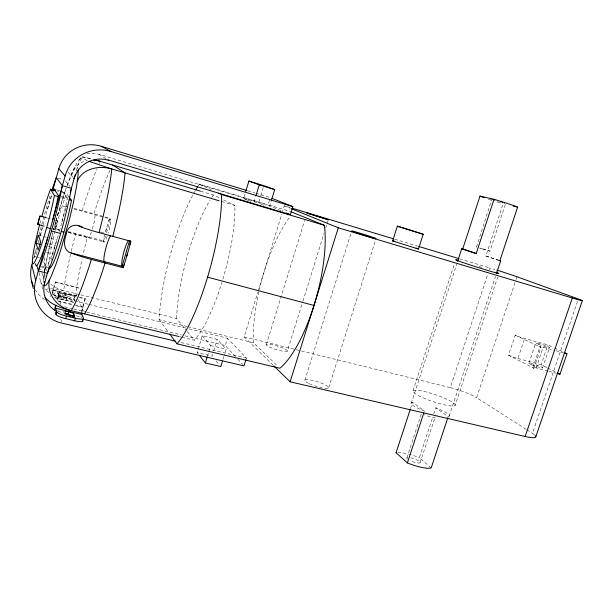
<?xml version="1.0" encoding="UTF-8"?>
<svg xmlns="http://www.w3.org/2000/svg" width="613" height="613" viewBox="0 0 613 613"><rect width="100%" height="100%" fill="white"/><g stroke="black" fill="none" stroke-linecap="round" stroke-linejoin="round"><path stroke-width="0.46" stroke-dasharray="3.06 2.3" d="M43.178 282.8L45.017 268.279L49.155 248.035A63.193 6.536 -74.9 0 1 53.07 231.76M43.669 277.62L43.944 275.574M44.059 274.616L44.236 273.329M44.864 270.754L46.68 259.927M44.328 272.846L44.849 269.299L44.588 270.946A25.685 17.8 7.2 0 1 45.316 267.743M44.588 270.946L45.017 268.279M46.649 259.483L52.695 233.17M53.507 230.09L53.936 228.419M53.852 228.703L55.768 221.446M56.005 220.527L58.794 210.933M105.428 236.419L103.858 241.882L103.045 240.802L103.789 238.013A85.774 13.517 -74.9 0 1 108.716 220.872L109.551 218.174L82.234 210.581A24.98 2.214 16.1 0 0 73.637 208.351M54.825 225.078L55.729 221.745C54.373 224.94 54.932 230.09 59.392 229.898A24.918 2.781 15.8 0 1 59.821 229.967M55.959 220.918L66.058 188.229M33.646 258.517L34.259 256.326A61.208 5.54 -74.9 0 1 35.822 248.909M34.52 255.414L36.565 248.119M38.351 241.729L38.864 239.905M39.891 236.258L42.964 225.308M47.53 209.002L51.668 194.252M51.017 260.563L56.894 239.744M61.875 222.128L66.786 204.734M76.341 170.82L77.353 167.219A26.581 25.976 25.6 0 1 82.219 157.947L81.613 157.319A120.217 4.705 17.1 0 1 81.606 157.104L84.042 157.089L91.237 158.744M52.128 293.068A5.831 0.644 -75.3 0 0 53.208 289.826L55.461 281.873L80.326 288.125M52.044 294.393A8.329 0.927 -75.3 0 0 53.362 290.309L55.461 281.873M52.235 292.83A8.429 1.433 14.8 0 1 57.224 293.727L57.875 291.42A8.429 1.41 14.9 0 0 51.323 290.462M60.848 304.385L57.906 295.734L58.587 293.275M75.437 296.179L59.078 292.163L56.703 300.516L73.062 304.485M59.078 292.163L56.879 301.052L71.644 304.63M59.132 295.022L58.465 297.366A4.245 0.728 14.9 0 0 62.855 299.198A4.245 0.728 14.9 0 0 66.648 299.366L66.035 297.719L66.694 295.397A4.214 0.705 14.9 0 0 62.334 293.604A4.214 0.705 14.9 0 0 58.564 293.405L59.132 295.022A4.245 0.72 14.9 0 0 63.522 296.845A4.245 0.72 14.9 0 0 67.315 297.029L66.641 299.496M57.906 295.734A4.214 0.713 14.9 0 1 61.675 295.918L62.342 293.604M62.855 299.198L63.53 296.845M74.702 301.144L73.943 299.282A8.383 1.425 14.9 0 0 65.277 295.696L65.928 293.397A8.39 1.402 15 0 1 74.602 296.976L75.368 298.815M64.219 314.101L64.587 312.837M73.943 299.282L74.602 296.976M105.888 230.434L106.493 228.327M81.613 311.665A8.804 1.264 -75.5 0 1 82.786 306.845L85.161 298.569L80.311 297.382M82.012 311.871A6.168 0.889 -75.5 0 1 83.023 307.389L85.161 298.569M106.478 232.771L110.409 219.109L109.551 218.174M198.367 354.069L197.194 352.59L202.282 335.725L217.209 339.341L226.113 349.165L224.166 355.571M246.725 199.876L243.645 198.505L244.955 194.145M207.485 355.961L208.543 352.46M208.811 351.586L210.665 345.464L202.282 335.725M254.058 202.091L255.705 196.658M212.657 354.337L212.121 356.107L197.194 352.59M213.73 350.812L217.209 339.341M262.456 204.681L258.548 202.987L260.487 196.597M260.763 195.685L263.253 187.478M235.446 356.605L225.293 345.525L227.507 338.246L187.203 328.407M280.915 210.673L268.004 205.148L269.781 199.309M223.048 359.233L223.883 356.482M269.49 206.727L271.138 201.325M59.507 208.642L60.48 205.478A63.185 6.536 -74.9 0 1 65.307 190.727L66.25 188.068M273.229 365.279L244.181 336.882L257.828 292.286M258.104 291.374L281.781 214.021M282.064 213.109L284.294 205.83L290.685 207.761M245.836 359.8L246.365 358.061L227.507 338.246M57.423 215.492C58.473 211.546 60.725 205.409 65.936 206.727M266.341 344.544L304.692 220.351M287.344 351.157A11.019 1.824 17.1 0 0 272.272 344.79A11.019 1.824 17.1 0 0 270.877 347.663A11.019 1.824 17.1 0 0 287.344 351.157L302.692 301.872M302.975 300.96L324.001 233.423M325.702 227.944L328.261 219.73M304.807 380.236L351.716 230.986M328.706 387.761L376.014 238.603M413.039 390.642L454.317 264.264M411.208 403.377L456.716 264.18M410.503 408.633L412.58 402.297A20.099 3.525 18.8 0 0 424.411 411.116L412.58 402.297M406.902 457.85L421.767 412.58M476.493 247.031L491.457 200.374M431.184 467.911L419.353 457.712L432.717 417.185M433.751 414.051L435.82 407.783L448.172 416.664A20.099 3.525 18.8 0 0 435.82 407.783M498.974 260.487L485.879 255.996L503.097 203.784M420.081 462.685L435.054 417.307M505.265 204.573L489.871 251.223L479.711 247.966M296.171 349.678L450.279 387.615L487.741 274.302M489.243 269.774L489.841 267.958A21.103 0.513 17.6 0 1 494.929 269.521M449.145 416.204L495.503 276.402M455.114 405.431A22.359 3.655 18.7 0 0 425.345 391.738A22.359 3.655 18.7 0 0 421.598 397.132A22.359 3.655 18.7 0 0 455.114 405.431L497.702 277.099M526.046 429.284L476.6 397.707L515.778 280.379M516.085 279.482L516.981 276.769M548.053 371.08L536.145 367.93A7.555 0.774 18.8 0 0 533.877 368.29L508.522 355.157L515.226 335.196A7.18 0.559 18.3 0 0 524.628 338.483L547.838 344.889L553.654 347.586M508.522 355.157A7.164 0.705 18.6 0 0 517.878 358.521L524.628 338.483M528.973 363.065L535.816 342.843M532.981 367.379L540.03 346.59M533.877 368.29L540.972 347.387A7.578 0.613 18.5 0 1 543.172 347.226L555.064 350.49M536.145 367.93L543.172 347.226M546.842 367.601L541.103 364.704L547.838 344.889M542.536 367.953L549.447 347.617M534.927 435.245A23.493 3.847 19.6 0 0 532.429 433.353L578.312 298.983M67.078 185.371C70.809 175.479 74.365 165.066 81.606 157.104M67.177 185.524L73.384 171.127A61.867 6.391 -74.9 0 1 77.353 167.242A61.859 6.383 -74.9 0 1 77.966 168.675M79.023 160.131L81.698 157.012L79.866 159.135M45.224 289.727L48.281 288.861M82.142 156.913L91.628 158.851M476.155 246.909L476.669 247.047M50.473 288.731L60.649 289.926L79.905 294.623M181.034 342.514L246.365 358.061M210.665 345.464L226.113 349.165M58.22 311.511L63.17 312.699M76.303 315.833L81.192 316.998A8.804 1.264 -75.5 0 1 81.069 315.71M64.74 306.837L72.893 308.799M73.821 309.021L85.82 311.917M86.74 312.14L181.563 334.989M184.988 335.809L225.293 345.525M178.506 336.422L181.295 337.089M181.915 337.234L194.321 340.215A82.931 20.26 -74.9 0 0 221.914 282.386M55.27 297.734L73.775 302.24M54.396 297.657L74.548 302.561M74.686 304.876L82.786 306.845M76.533 305.818L83.023 307.389M57.224 293.727L65.277 295.696M195.248 190.635A91.437 20.949 -74.9 0 0 159.181 319.672L186.927 326.461M187.854 326.683L253.506 342.759L278.087 366.49M52.825 294.608L74.441 299.887M53.193 294.792L75.177 300.163M88.042 304.209L58.319 296.96A25.493 24.336 -4.2 0 1 53.952 295.474M88.962 304.431L186.344 328.2M80.717 294.83L176.636 318.499L186.199 330.238M53.208 289.826L76.502 295.558M244.181 336.882L295.236 349.448M53.362 290.309L76.717 296.056M59.262 292.677L75.66 296.707M78.916 297.504L85.406 299.098M55.622 282.34L78.977 288.156M41.37 266.05L49.699 268.165M41.416 266.992L44.918 267.881M35.937 256.755L34.259 256.326L34.726 257.981M36.772 256.977L39.286 257.621M46.603 252.372L53.086 254.05M48.994 243.897L55.477 245.598M48.527 246.556L54.749 248.181M38.374 235.147L42.818 236.319M43.707 236.557L46.373 237.262M50.818 238.442L57.04 240.089M548.964 371.325L556.298 373.256M517.878 358.521L541.103 364.704M57.591 229.523L59.407 230.013M68.495 232.45L88.479 237.806M53.155 229.27L59.607 231.001M68.15 231.568A24.918 2.781 15.8 0 1 75.728 233.453L103.045 240.802M68.196 232.304L104.149 242.012M53.423 228.664L55.262 229.162M47.393 218.006L52.021 219.262M55.668 220.259L57.538 220.764A4.352 0.429 -74.9 0 1 56.135 227.277A4.352 0.429 -74.9 0 1 55.484 226.833A4.352 0.429 -74.9 0 1 57.538 220.764M100.532 232.036L104.156 233.024M555.983 350.743L563.301 352.751M73.828 208.949L110.409 219.109M61.905 197.654L67.215 199.148M57.576 191.202L58.58 191.486M62.151 192.497L66.602 193.754L68.963 196.949M61.154 196.306L67.307 198.037A44.435 4.398 -74.9 0 1 59.109 232.266M56.733 189.861L60.12 190.819M57.997 178.145L63.024 179.586M221.622 201.524L234.848 205.447A82.931 20.26 -74.9 0 1 222.841 279.321M200.78 191.264L213.431 195.034L219.722 198.091M197.976 186.168A91.437 20.949 -74.9 0 1 199.317 184.153L289.88 211.385M86.77 153.61A25.631 24.964 22.7 0 1 98.885 154.315L268.004 205.148M243.645 198.505L258.548 202.987M394.833 239.239L417.668 246.142M459.696 258.847L489.841 267.958M247.798 190.804L254.878 192.957M255.79 193.233L270.295 197.639M497.656 201.577L498.338 201.792M482.814 248.939L489.879 251.223M482.508 248.97L479.787 248.104M485.879 255.996L498.898 260.272M284.294 205.83L290.485 208.351M87.245 160.568L82.219 157.947M263.115 204.972L263.782 205.263M265.123 205.845L265.797 206.137M247.353 200.152L248.617 200.712M249.889 201.271L250.533 201.554M554.489 347.969L562.803 351.824M199.317 184.153L211.293 189.746M515.226 335.196L540.972 347.387M223.661 200.007L234.848 205.447M547.662 368.015L556.681 372.566M98.885 154.315L105.942 158.683M526.843 429.79L532.429 433.353M68.012 172.038L72.771 177.119M237.821 359.195L242.71 364.528M216.182 360.98L219.079 364.459M65.262 180.751L69.752 186.206M187.317 331.618L194.321 340.215M159.181 319.672L168.629 332.499M67.307 198.037L62.656 191.54A44.435 4.398 -74.9 0 0 62.288 192.474M76.824 295.949L75.82 293.619A86.318 12.183 -74.9 0 1 82.073 258.885M78.364 299.542L83.33 311.105M81.291 317.235L81.59 317.963M66.694 295.397L67.315 297.029M63.162 311.182L63.56 312.354M43.722 261.812L44.259 263.483M45.63 267.682L46.665 270.854M57.837 310.193L58.197 311.32M60.794 319.488L61.568 321.932M50.35 295.772L50.603 296.592M40.711 269.007L40.979 269.919M41.814 272.724L43.845 279.589M40.596 281.198L42.81 289.175M397.852 452.501A19.984 4.559 19.3 0 1 419.353 457.712M500.254 202.934A20.566 0.843 17.1 0 1 495.58 201.485M491.297 200.122A20.566 0.843 17.1 0 1 486.232 198.436M435 416.886A7.065 1.28 18.9 0 1 431.904 417.254A7.065 1.28 18.9 0 1 424.357 414.695M410.702 457.819A7.034 1.601 19.3 0 1 420.127 462.577A7.034 1.601 19.3 0 1 409.936 460.539M407.699 459.206A7.034 1.601 19.3 0 1 407.522 457.559M48.764 265.467A43.477 4.483 -74.9 0 1 66.602 193.754M39.868 223.645A43.738 3.801 -74.9 0 1 40.879 219.883M65.959 206.727A24.98 2.214 16.1 0 1 66.779 206.88M70.564 254.303A86.724 11.157 -74.9 0 0 63.691 290.623A25.685 17.8 7.2 0 1 50.174 283.635M71.269 251.284A86.724 11.157 -74.9 0 1 75.728 233.453M82.234 210.581A86.724 11.157 -74.9 0 1 96.915 169.15M99.429 163.571A86.724 11.157 -74.9 0 1 100.141 162.077M92.379 228.887A11.984 1.571 -74.8 0 0 94.762 214.757L94.011 213.853A86.318 12.183 -74.9 0 1 110.011 170.345M91.383 231.998A11.984 1.571 -74.8 0 1 88.211 237.683L87.506 236.618A86.318 12.183 -74.9 0 0 82.924 255.131M45.224 276.225A25.685 17.8 7.2 0 1 44.757 274.432M71.476 174.981A25.945 21.225 26.9 0 1 86.395 160.736M43.998 279.267A61.875 6.391 -74.9 0 1 44.496 273.513M64.196 314.178A4.567 0.851 14.8 0 1 64.396 313.979M61.675 295.918A4.214 0.713 14.9 0 1 66.035 297.719M49.032 292.6A25.493 24.336 -4.2 0 1 45.883 289.819M42.772 285.781A25.493 24.336 -4.2 0 1 39.332 272.417M176.636 318.499A82.931 20.26 -74.9 0 1 210.029 200.152M211.738 197.47A82.931 20.26 -74.9 0 1 213.431 195.034M108.716 220.872A11.915 1.747 -74.8 0 1 110.685 221.109A11.915 1.747 -74.8 0 1 108.194 233.193M107.183 236.281A11.915 1.747 -74.8 0 1 103.789 238.013M44.603 299.634A33.999 32.443 -4.2 0 1 35.316 289.903M39.117 234.856A61.208 5.54 -74.9 0 1 50.994 192.934M58.158 235.545A44.435 4.398 -74.9 0 1 45.01 256.786M36.489 254.594A44.573 4.03 -74.9 0 1 37.071 251.192M38.749 242.825A44.573 4.03 -74.9 0 1 39.048 241.453M40.496 235.17A44.573 4.03 -74.9 0 1 51.883 195.447M253.506 342.759A87.958 28.65 -74.9 0 1 289.275 217.745M450.279 387.615A20.819 3.134 18.8 0 1 476.6 397.707M478.922 266.479A22.689 0.605 17.6 0 1 483.213 267.866M309.442 383.753A12.528 2.36 17.6 0 0 328.606 387.975A12.528 2.36 17.6 0 0 312.201 380.351A12.528 2.36 17.6 0 0 309.442 383.753M538.498 344.36A7.356 0.582 18.4 0 0 549.562 347.594A7.356 0.582 18.4 0 0 539.8 343.74A7.356 0.582 18.4 0 0 538.498 344.36M531.594 364.743A7.341 0.728 18.7 0 0 542.651 367.915A7.341 0.728 18.7 0 0 532.973 363.877A7.341 0.728 18.7 0 0 531.594 364.743"/><path stroke-width="0.92" d="M43.86 286.064A26.436 25.148 -7.8 0 1 44.289 284.294A61.867 6.391 -74.9 0 0 47.538 283.352L50.963 276.846L55.683 264.946A62.993 6.498 -74.9 0 0 60.986 249.154L69.3 219.806A62.986 6.49 -74.9 0 0 73.56 201.792L76.579 186.298L77.981 175.686A61.859 6.383 -74.9 0 0 78.127 169.916M71.054 252.97A27.784 3.494 15.7 0 0 91.375 259.429L123.205 267.728L124.194 264.609A85.774 13.517 -74.9 0 0 130.017 244.556L130.891 241.277L99.053 232.634A27.869 2.781 16 0 1 78.671 226.174L78.656 226.174M36.09 243.3L38.374 235.147L40.657 241.706L38.267 250.211L36.09 243.3L40.535 244.464M33.34 286.148A33.999 32.443 -4.2 0 1 31.807 265.084L32.727 261.805M52.703 190.566L58.825 168.736A34.182 33.286 22.7 0 1 101.176 146.262L246.955 190.551M245.836 359.8L243.966 365.892L61.967 323.166A36.795 35.033 -7.9 0 1 35.7 280.44L47.822 237.338M52.802 219.661L65.093 175.985A36.933 36.106 20 0 1 110.984 151.526L292.861 206.627L290.378 214.726L107.842 159.855M44.542 283.405L49.484 265.996M70.234 192.444L75.322 174.429M81.881 312.829A6.168 0.889 -75.5 0 0 81.912 314.5L83.521 318.362L82.786 320.898A9.203 1.732 14.8 0 1 74.686 320.783L65.706 318.66A9.256 1.739 14.7 0 1 56.067 314.553L56.794 311.994L55.622 308.201A6.222 0.736 -75.4 0 1 55.921 305.029M65.706 318.66L66.442 316.086A9.256 1.716 14.7 0 1 56.794 311.994M68.281 314.354L69.001 311.841A4.567 0.835 14.8 0 1 73.744 313.841L74.487 315.764L73.997 317.457M70.127 316.637L70.403 315.68A4.605 0.851 14.8 0 0 74.487 315.764M73.116 316.599L73.744 313.841M74.686 320.783L75.422 318.216A9.203 1.709 14.8 0 0 83.521 318.362M127.542 253.453L126.822 255.92M123.205 267.728L122.11 266.264L129.466 240.924M245.744 191.532L248.901 181.065L263.805 185.655L274.701 189.616L271.406 200.42M222.488 361.057L220.818 366.551L205.37 362.957L207.225 356.835M255.981 195.746L259.268 184.873L248.901 181.065M535.433 435.805A23.493 3.847 19.6 0 1 525.142 436.494L290.118 381.799L338.276 227.791L291.374 208.711M392.642 240.924L397.37 226.143L423.208 234.281L418.449 249.054L392.642 240.924L394.734 241.353M457.605 261.452L461.727 248.656L476.194 253.537L494.024 199.286A20.566 0.843 17.1 0 1 517.625 207.133L499.84 260.786L500.668 260.969L499.894 260.625M447.873 417.56L431.184 467.911A19.984 4.559 19.3 0 1 407.392 462.907L396.075 452.746L410.243 409.423M462.738 248.893L479.994 196.114L494.024 199.286M407.392 462.907L423.813 412.932M496.407 273.674L500.622 260.969M525.142 436.494L572.335 298.01A23.846 0.636 17.7 0 0 578.312 298.983L516.981 276.769A21.103 0.513 17.6 0 0 496.829 270.111M535.8 436.755L582.35 300.638M557.209 373.501L559.96 374.229L566.964 353.755L564.473 352.598M46.496 217.768L40.037 216.006L38.611 219.975L37.753 224.458L44.22 226.197M37.776 224.465L40.06 216.014M491.933 199.44L492.354 199.516M423.208 234.281L397.354 226.159M513.089 206.091L517.625 207.133M82.977 319.166L175.862 341.28M66.442 316.086L75.422 318.216M169.74 334.008L176.958 343.816L279.888 368.229A87.958 28.65 -74.9 0 0 324.346 225.308L290.8 211.661M55.622 308.201L81.912 314.5M66.465 313.481L68.112 313.879M178.582 336.437L71.238 310.661C61.974 308.017 51.53 305.274 45.147 297.52M36.818 265.452L38.366 270.954L47.439 273.237A61.009 6.038 -74.9 0 0 71.437 188.252L62.365 185.67L56.327 177.663A61.208 5.54 -74.9 0 0 51.776 190.551M82.778 227.254C75.391 222.963 67.261 225.592 66.112 234.733C63.936 240.779 62.97 250.303 70.625 252.809L122.11 266.264M207.562 277.16L313.994 305.443M46.665 227.53L50.994 228.695M61.752 231.576L63.898 232.151M51.431 231.017L60.656 233.484M494.323 200.007L494.883 200.16M564.221 353.004L566.964 353.755M41.883 216.251A43.738 3.801 -74.9 0 1 50.519 189.21L54.427 195.555L58.702 196.758M69.338 199.746L71.46 200.336A43.477 4.483 -74.9 0 1 59.614 246.257A43.477 4.483 -74.9 0 1 49.316 267.996M94.747 159.702L200.374 191.141M50.519 189.21L55.561 190.635M53.461 191.064A44.573 4.03 -74.9 0 1 54.189 189.141L58.342 195.516L59.469 195.838M54.189 189.141L55.254 189.448M219.125 200.788L110.072 168.437L89.046 161.319M338.276 227.791L572.335 298.01M218.542 193.133L221.577 194.551L324.346 225.308M292.516 208.313L393.921 238.963M418.587 246.418L458.785 258.571M259.268 184.873L274.701 189.616M500.323 201.784L500.967 201.991M476.194 253.537L461.765 248.717M502.116 202.367L502.645 202.543M416.058 248.058L416.702 248.296M504.093 203.049L504.491 203.194M417.238 248.495L418.434 249.008M272.026 198.336L292.861 206.627M286.079 212.887L290.378 214.726M557.501 372.98L559.96 374.229M101.176 146.262L110.984 151.526M112.631 164.981L125.067 172.889A86.318 12.183 -74.9 0 1 112.792 236.365M273.904 365.946L290.118 381.799M73.698 178.107L74.165 178.605A27.7 27.079 20 0 1 108.486 160.261M58.825 168.736L65.093 175.985M199.531 355.548L205.37 362.957M68.963 196.949L71.46 200.336M82.487 320.155L82.786 320.898M55.408 312.385L56.067 314.553M44.458 281.643L44.764 282.693A27.593 26.275 -7.9 0 0 56.549 311.573M31.807 265.084L35.7 280.44M31.462 280.585L33.309 288.562M396.075 452.746A19.984 4.559 19.3 0 1 396.465 452.655M484.278 197.754A20.566 0.843 17.1 0 1 479.994 196.114M54.427 195.555A43.738 3.801 -74.9 0 1 35.171 261.138A43.738 3.801 -74.9 0 1 39.669 224.427M110.593 235.706A13.854 2.1 -75 0 0 105.536 249.422A13.854 2.1 -75 0 0 104.149 261.567L105.107 263.008A86.318 12.183 -74.9 0 1 84.51 313.848M99.053 232.634A86.724 11.157 -74.9 0 0 111.796 168.95A27.562 20.827 8.6 0 0 77.353 181.203M91.368 259.422A86.724 11.157 -74.9 0 1 71.238 310.661A27.233 23.861 23.9 0 1 49.347 280.202M93.605 160.154A25.945 21.225 26.9 0 1 100.494 161.365M81.23 313.948A8.804 1.264 -75.5 0 1 81.337 313.228M54.833 309.879A8.896 1.05 -75.4 0 1 55.499 305.381M70.395 315.68A4.605 0.851 14.8 0 1 65.599 313.641L64.932 311.733A4.567 0.835 14.8 0 1 68.993 311.841M65.269 313.887A4.567 0.851 14.8 0 1 69.989 314.821A4.567 0.851 14.8 0 1 73.024 316.362M129.987 240.534A13.762 2.329 -75 0 1 130.017 244.556M124.194 264.609A13.762 2.329 -75 0 1 122.309 258.717A13.762 2.329 -75 0 1 128.454 240.557M62.365 185.67A61.208 5.54 -74.9 0 1 38.366 270.954M58.342 195.516A44.573 4.03 -74.9 0 1 44.856 246.71A44.573 4.03 -74.9 0 1 35.592 263.805M221.577 194.551A91.437 20.949 -74.9 0 1 176.958 343.816M195.708 189.854A91.437 20.949 -74.9 0 1 197.524 186.873M496.07 272.233A22.689 0.605 17.6 0 1 477.435 267.276A22.689 0.605 17.6 0 1 458.44 260.31M306.944 213.048L328.261 219.73L306.944 213.048M356.935 232.963A12.735 0.391 17.4 0 0 375.976 238.633A12.735 0.391 17.4 0 0 358.689 232.802A12.735 0.391 17.4 0 0 356.935 232.963"/></g></svg>
